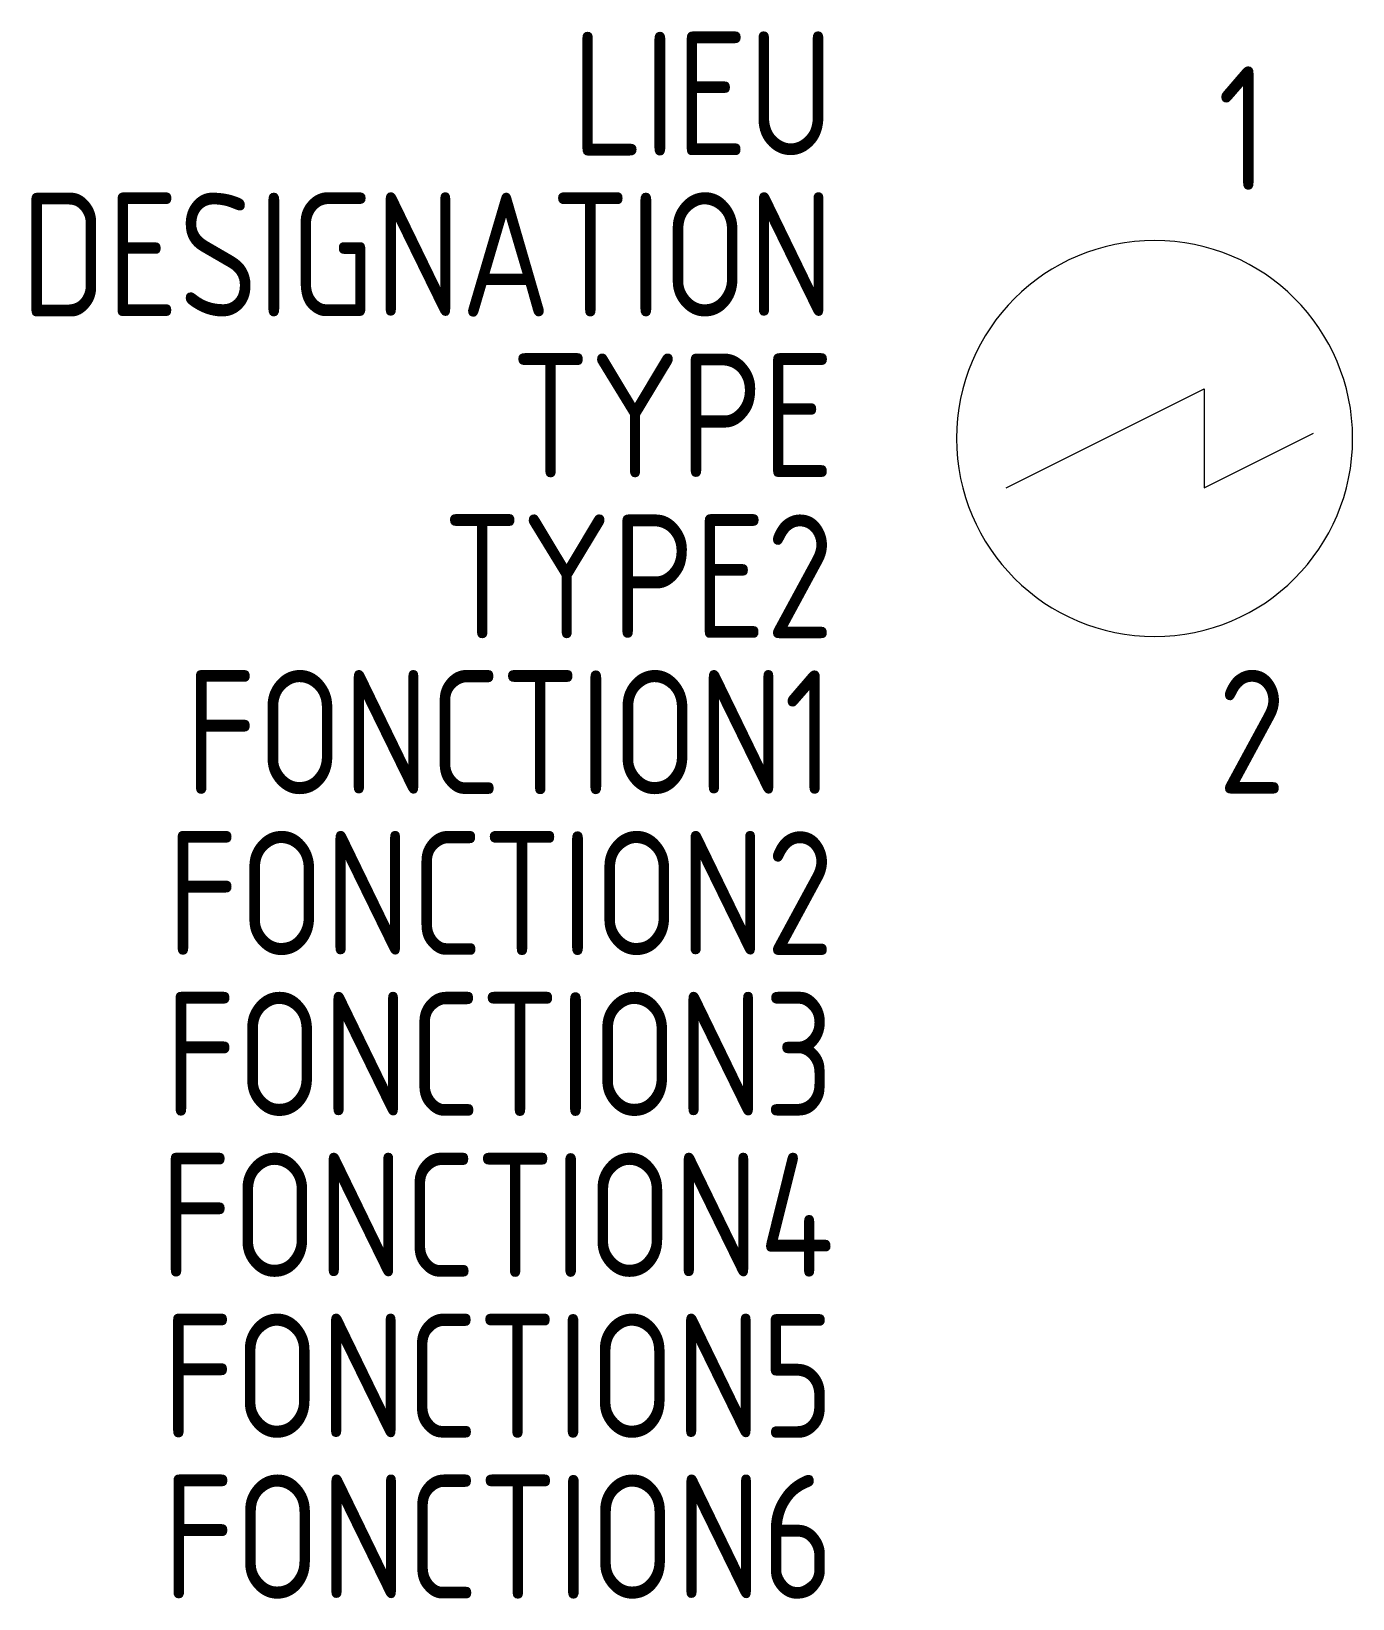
# Model space of a CAD drawing. Extents: x -1607.3 to -1580.6, y -907 to -875.4.
import ezdxf
from ezdxf.enums import TextEntityAlignment as Align

# ---------------------------------------------------------------- set-up
doc = ezdxf.new("R2010")
doc.units = 0
doc.header["$LTSCALE"] = 0.3
for name, color, linetype in [('SYMB_FIL', 3, 'CONTINUOUS'), ('SYMB_TXT_CONTACT', 2, 'CONTINUOUS'), ('SYMB_TXT_NOM', 3, 'CONTINUOUS')]:
    doc.layers.add(name, color=color, linetype=linetype)
doc.styles.add('NET2_5', font='isocp.shx', dxfattribs={"width": 0.9, "height": 2.5})

msp = doc.modelspace()

# ---------------------------------------------------------------- linework, layer by layer
at = {"layer": 'SYMB_FIL'}
for p, q in [((-1587.634, -884.593), (-1583.634, -882.593)), ((-1583.634, -882.593), (-1583.634, -884.593)), ((-1583.634, -884.593), (-1581.423, -883.488))]:
    msp.add_line(p, q, dxfattribs=at)
for start, end in [(90, 270), (270, 90)]:
    msp.add_arc((-1584.634, -883.593), 4, start, end, dxfattribs=at)

# ---------------------------------------------------------------- texts
at = {"layer": 'SYMB_TXT_CONTACT', "style": 'NET2_5', "width": 0.9, "flags": 8}
for tag, p, s in [('1', (-1583.359, -878.577), '1'), ('2', (-1583.359, -890.767), '2')]:
    msp.add_attdef(tag, p, s, height=2.5, dxfattribs=at)
at = {"layer": 'SYMB_TXT_NOM', "style": 'NET2_5', "width": 0.9, "flags": 8}
for tag, text, p in [('LIEU', '', (-1591.109, -877.878)), ('DESIGNATION', 'P?', (-1591.109, -881.128)), ('TYPE', '', (-1591.109, -884.378)), ('TYPE2', '', (-1591.109, -887.628)), ('FONCTION1', '', (-1591.109, -890.778)), ('FONCTION2', '', (-1591.109, -894.028)), ('FONCTION3', '', (-1591.109, -897.278)), ('FONCTION4', '', (-1591.109, -900.528)), ('FONCTION5', '', (-1591.109, -903.778)), ('FONCTION6', '', (-1591.109, -907.028))]:
    msp.add_attdef(tag, text=text, height=2.5, dxfattribs=at).set_placement(p, align=Align.RIGHT)

doc.saveas('drawing.dxf')
